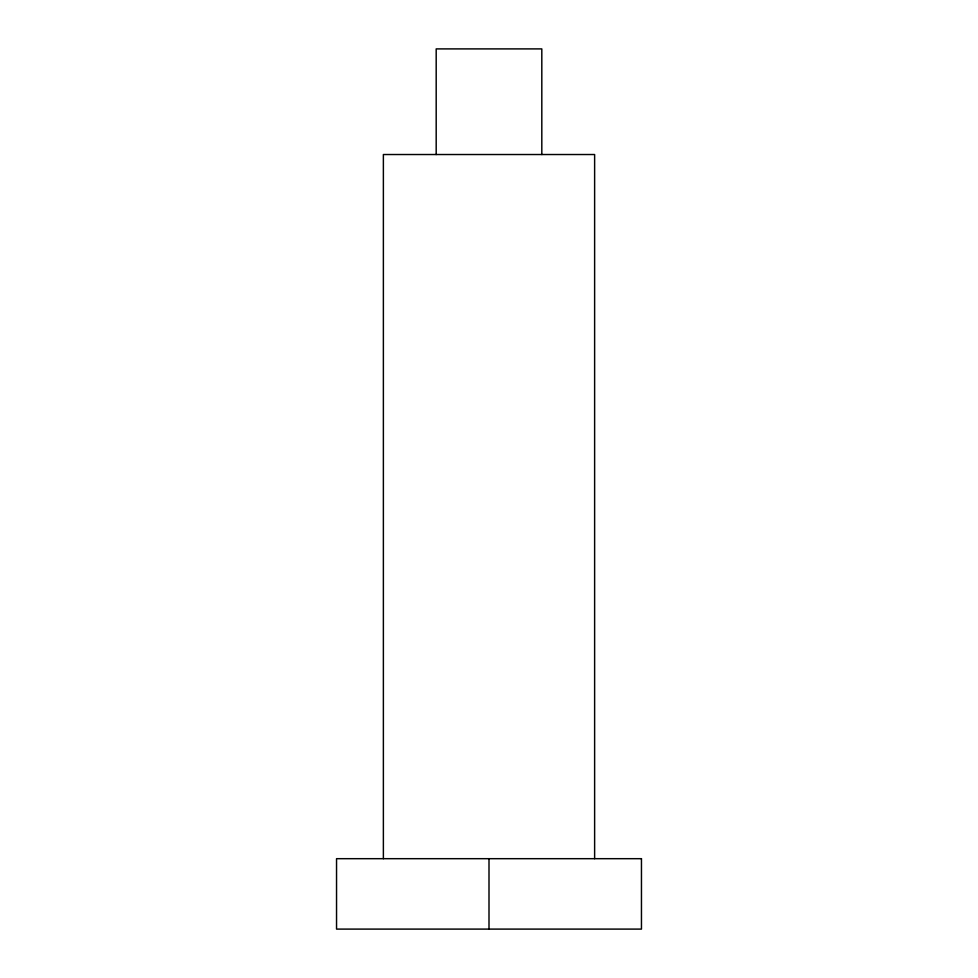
<?xml version="1.0" encoding="UTF-8"?>
<svg xmlns="http://www.w3.org/2000/svg" width="978" height="978" viewBox="0 0 978 978"><rect width="100%" height="100%" fill="white"/><g stroke="black" fill="none" stroke-linecap="round" stroke-linejoin="round"><path stroke-width="1.47" d="M594.624 858.684L594.624 154.524L383.376 154.524L383.376 858.684M541.812 154.524L541.812 48.9L436.188 48.9L436.188 154.524M489 858.684L489 929.1M641.458 858.684L336.542 858.684L336.542 929.1L641.458 929.1L641.458 858.684"/></g></svg>
